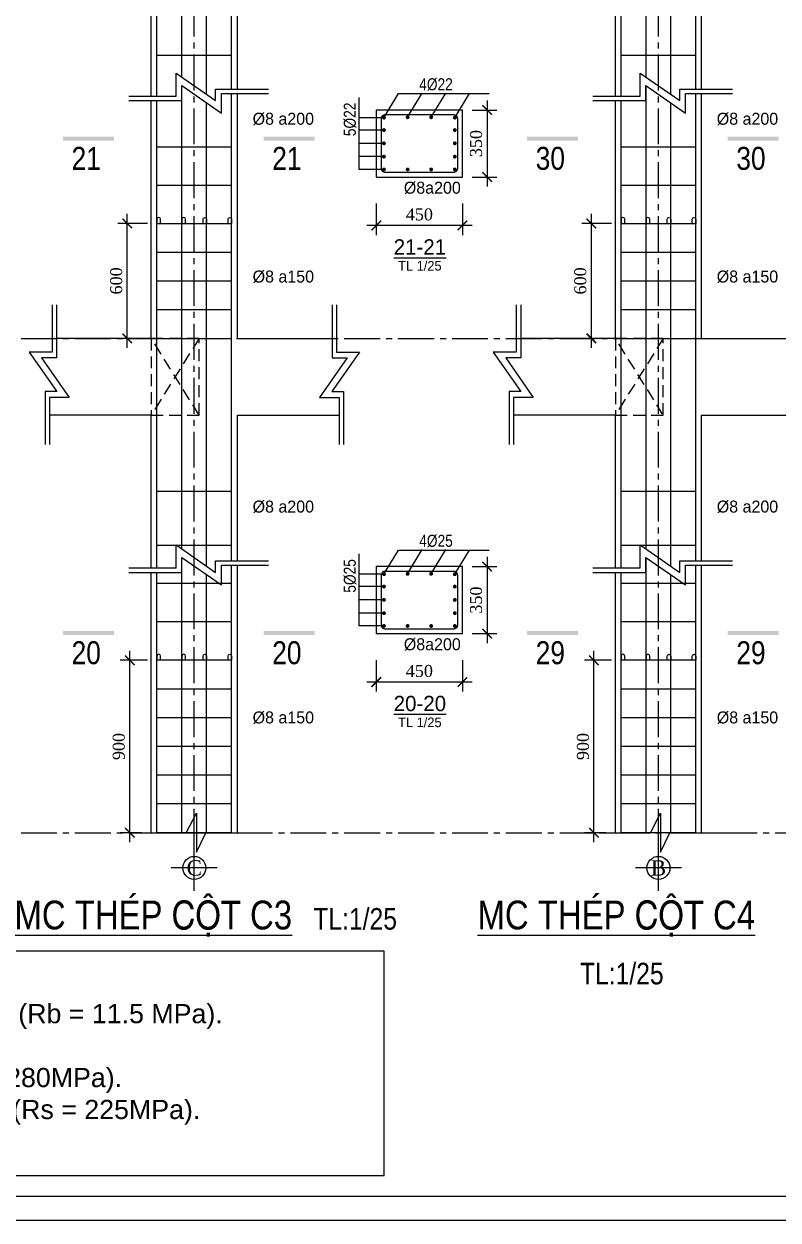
# Model space of a CAD drawing. Extents: x 394 to 12570, y -4198 to 1567.
# Drawn here: x 4931.5 to 5089, y -2086.6 to -1836.8 of the extents above; entities that cross this region are included whole.
import ezdxf
from ezdxf.enums import TextEntityAlignment as Align

# ---------------------------------------------------------------- set-up
doc = ezdxf.new("R2010")
doc.units = 0
doc.header["$MEASUREMENT"] = 0
doc.linetypes.add('CENTER2', pattern=[1.125, 0.75, -0.125, 0.125, -0.125])
doc.linetypes.add('HIDDEN', pattern=[0.375, 0.25, -0.125])
doc.layers.get('0').update_dxf_attribs({"linetype": 'CONTINUOUS'})
doc.layers.get('DEFPOINTS').update_dxf_attribs({"linetype": 'CONTINUOUS'})
for name, color, linetype in [('cot', 8, 'CONTINUOUS'), ('DAI', 3, 'CONTINUOUS'), ('DIM', 1, 'CONTINUOUS'), ('DUT', 9, 'CENTER2'), ('MOTAAR', 1, 'CONTINUOUS'), ('TEXT', 7, 'CONTINUOUS'), ('THEP', 6, 'CONTINUOUS'), ('TUONG', 7, 'CONTINUOUS')]:
    doc.layers.add(name, color=color, linetype=linetype)
doc.styles.add('DIM-NEW', font='')
doc.styles.add('style1', font='')
doc.styles.add('T1', font='romans.shx')
doc.styles.add('T2', font='')
doc.styles.get('DIM-NEW').set_extended_font_data('VNI-Helve-Condense')
doc.styles.get('style1').set_extended_font_data('VNI-Goudy')
doc.styles.get('T2').set_extended_font_data('VNI-Times')
doc.dimstyles.new('TL25', dxfattribs={"dimtxt": 2.5, "dimasz": 2, "dimexe": 2, "dimexo": 2, "dimgap": 1, "dimtad": 1, "dimdec": 0, "dimlfac": 25, "dimzin": 0, "dimdsep": 46, "dimtxsty": 'T2', "dimblk": 'ARCHTICK', "dimcen": 2.5, "dimdle": 2, "dimclrd": 1, "dimclre": 1, "dimclrt": 2, "dimadec": 0, "dimazin": 0, "dimtfac": 1, "dimtdec": 0, "dimtix": 1, "dimtofl": 0, "dimtmove": 0, "dimatfit": 0, "dimldrblk": 'ARCHTICK', "dimfxl": 1, "dimtolj": 1, "dimtzin": 0, "dimlwd": -1, "dimlwe": -1, "dimarcsym": 0})

# ---------------------------------------------------------------- blocks, each defined once
blk = doc.blocks.new('truc2')
at = {"layer": 'MOTAAR'}
for p, q in [((0, -15), (0, 0)), ((7.5, -7.5), (-7.5, -7.5))]:
    blk.add_line(p, q, dxfattribs=at)
blk.add_lwpolyline([(0, -3.5), (0, -1.84)], dxfattribs=at)
blk.add_circle((0, -7.5), 3.75, dxfattribs=at)
at = {"layer": 'TEXT', "style": 'T2'}
blk.add_attdef('1', text='', height=5, dxfattribs=at).set_placement((0, -7.5), align=Align.MIDDLE_CENTER)
blk = doc.blocks.new('_ARCHTICK')
at = {"color": 0, "linetype": 'ByBlock', "const_width": 0.15}
blk.add_lwpolyline([(-0.5, -0.5), (0.5, 0.5)], dxfattribs=at)
blk = doc.blocks.new('*D195')
at = {"layer": 'cot', "color": 1, "transparency": 16777216}
for p, q in [((5028.26, -1852.81), (5028.26, -1870.81)), ((5025.11, -1854.81), (5030.26, -1854.81)), ((5025.11, -1868.81), (5030.26, -1868.81))]:
    blk.add_line(p, q, dxfattribs=at)
at = {"layer": 'DEFPOINTS', "color": 0, "transparency": 16777216}
for p in [(5023.11, -1854.81), (5023.11, -1868.81), (5028.26, -1868.81)]:
    blk.add_point(p, dxfattribs=at)
at = {"layer": 'cot', "color": 1, "transparency": 16777216, "xscale": 2, "yscale": 2, "zscale": 2}
for p, rotation in [((5028.26, -1854.81), 90), ((5028.26, -1868.81), 270)]:
    blk.add_blockref('_ARCHTICK', p, dxfattribs=dict(at, rotation=rotation))
at = {"layer": 'cot', "color": 2, "lineweight": -2, "transparency": 16777216, "insert": (5025.96, -1861.81), "char_height": 2.5, "attachment_point": 5, "rotation": 90, "style": 'T2'}
blk.add_mtext('\\A1;350', dxfattribs=at)
blk = doc.blocks.new('*D194')
at = {"layer": 'cot', "color": 1, "transparency": 16777216}
for p, q in [((5005.11, -1874.33), (5005.11, -1880.92)), ((5023.11, -1874.33), (5023.11, -1880.92)), ((5025.11, -1878.92), (5003.11, -1878.92))]:
    blk.add_line(p, q, dxfattribs=at)
at = {"layer": 'DEFPOINTS', "color": 0, "transparency": 16777216}
for p in [(5005.11, -1872.33), (5023.11, -1872.33), (5005.11, -1878.92)]:
    blk.add_point(p, dxfattribs=at)
at = {"layer": 'cot', "color": 1, "transparency": 16777216, "xscale": 2, "yscale": 2, "zscale": 2, "rotation": 180}
blk.add_blockref('_ARCHTICK', (5005.11, -1878.92), dxfattribs=at)
at = {"layer": 'cot', "color": 1, "transparency": 16777216, "xscale": 2, "yscale": 2, "zscale": 2}
blk.add_blockref('_ARCHTICK', (5023.11, -1878.92), dxfattribs=at)
at = {"layer": 'cot', "color": 2, "lineweight": -2, "transparency": 16777216, "insert": (5014.11, -1876.62), "char_height": 2.5, "attachment_point": 5, "style": 'T2'}
blk.add_mtext('\\A1;450', dxfattribs=at)
blk = doc.blocks.new('*D193')
at = {"layer": 'cot', "color": 1, "transparency": 16777216}
for p, q in [((5005.11, -1969.64), (5005.11, -1976.23)), ((5023.11, -1969.64), (5023.11, -1976.23)), ((5025.11, -1974.23), (5003.11, -1974.23))]:
    blk.add_line(p, q, dxfattribs=at)
at = {"layer": 'DEFPOINTS', "color": 0, "transparency": 16777216}
for p in [(5005.11, -1967.64), (5023.11, -1967.64), (5005.11, -1974.23)]:
    blk.add_point(p, dxfattribs=at)
at = {"layer": 'cot', "color": 1, "transparency": 16777216, "xscale": 2, "yscale": 2, "zscale": 2, "rotation": 180}
blk.add_blockref('_ARCHTICK', (5005.11, -1974.23), dxfattribs=at)
at = {"layer": 'cot', "color": 1, "transparency": 16777216, "xscale": 2, "yscale": 2, "zscale": 2}
blk.add_blockref('_ARCHTICK', (5023.11, -1974.23), dxfattribs=at)
at = {"layer": 'cot', "color": 2, "lineweight": -2, "transparency": 16777216, "insert": (5014.11, -1971.93), "char_height": 2.5, "attachment_point": 5, "style": 'T2'}
blk.add_mtext('\\A1;450', dxfattribs=at)
blk = doc.blocks.new('*D192')
at = {"layer": 'cot', "color": 1, "transparency": 16777216}
for p, q in [((5025.11, -1950.12), (5030.26, -1950.12)), ((5028.26, -1948.12), (5028.26, -1966.12)), ((5025.11, -1964.12), (5030.26, -1964.12))]:
    blk.add_line(p, q, dxfattribs=at)
at = {"layer": 'DEFPOINTS', "color": 0, "transparency": 16777216}
for p in [(5023.11, -1950.12), (5023.11, -1964.12), (5028.26, -1964.12)]:
    blk.add_point(p, dxfattribs=at)
at = {"layer": 'cot', "color": 1, "transparency": 16777216, "xscale": 2, "yscale": 2, "zscale": 2}
for p, rotation in [((5028.26, -1950.12), 90), ((5028.26, -1964.12), 270)]:
    blk.add_blockref('_ARCHTICK', p, dxfattribs=dict(at, rotation=rotation))
at = {"layer": 'cot', "color": 2, "lineweight": -2, "transparency": 16777216, "insert": (5025.96, -1957.12), "char_height": 2.5, "attachment_point": 5, "rotation": 90, "style": 'T2'}
blk.add_mtext('\\A1;350', dxfattribs=at)
blk = doc.blocks.new('*D133')
at = {"layer": 'DEFPOINTS', "color": 0, "transparency": 16777216}
for p in [(4953.64, -1969.69), (4959.3, -1969.69), (4958.1, -2005.69)]:
    blk.add_point(p, dxfattribs=at)
at = {"layer": 'TUONG', "color": 1, "transparency": 16777216}
for p, q in [((4953.64, -2007.69), (4953.64, -1967.69)), ((4957.3, -1969.69), (4951.64, -1969.69)), ((4956.1, -2005.69), (4951.64, -2005.69))]:
    blk.add_line(p, q, dxfattribs=at)
at = {"layer": 'TUONG', "color": 1, "transparency": 16777216, "xscale": 2, "yscale": 2, "zscale": 2}
for p, rotation in [((4953.64, -1969.69), 90), ((4953.64, -2005.69), 270)]:
    blk.add_blockref('_ARCHTICK', p, dxfattribs=dict(at, rotation=rotation))
at = {"layer": 'TUONG', "color": 2, "transparency": 16777216, "insert": (4951.34, -1987.69), "char_height": 2.5, "attachment_point": 5, "rotation": 90, "style": 'T2'}
blk.add_mtext('\\A1;900', dxfattribs=at)
blk = doc.blocks.new('*D132')
at = {"layer": 'DEFPOINTS', "color": 0, "transparency": 16777216}
for p in [(4953.1, -1878.48), (4959.3, -1878.48), (4958.1, -1902.48)]:
    blk.add_point(p, dxfattribs=at)
at = {"layer": 'TUONG', "color": 1, "transparency": 16777216}
for p, q in [((4953.1, -1904.48), (4953.1, -1876.48)), ((4957.3, -1878.48), (4951.1, -1878.48)), ((4956.1, -1902.48), (4951.1, -1902.48))]:
    blk.add_line(p, q, dxfattribs=at)
at = {"layer": 'TUONG', "color": 1, "transparency": 16777216, "xscale": 2, "yscale": 2, "zscale": 2}
for p, rotation in [((4953.1, -1878.48), 90), ((4953.1, -1902.48), 270)]:
    blk.add_blockref('_ARCHTICK', p, dxfattribs=dict(at, rotation=rotation))
at = {"layer": 'TUONG', "color": 2, "transparency": 16777216, "insert": (4950.8, -1890.48), "char_height": 2.5, "attachment_point": 5, "rotation": 90, "style": 'T2'}
blk.add_mtext('\\A1;600', dxfattribs=at)
blk = doc.blocks.new('*D115')
at = {"layer": 'DEFPOINTS', "color": 0, "transparency": 16777216}
for p in [(5050.03, -1878.48), (5056.24, -1878.48), (5055.04, -1902.48)]:
    blk.add_point(p, dxfattribs=at)
at = {"layer": 'TUONG', "color": 1, "transparency": 16777216}
for p, q in [((5050.03, -1904.48), (5050.03, -1876.48)), ((5054.24, -1878.48), (5048.03, -1878.48)), ((5053.04, -1902.48), (5048.03, -1902.48))]:
    blk.add_line(p, q, dxfattribs=at)
at = {"layer": 'TUONG', "color": 1, "transparency": 16777216, "xscale": 2, "yscale": 2, "zscale": 2}
for p, rotation in [((5050.03, -1878.48), 90), ((5050.03, -1902.48), 270)]:
    blk.add_blockref('_ARCHTICK', p, dxfattribs=dict(at, rotation=rotation))
at = {"layer": 'TUONG', "color": 2, "transparency": 16777216, "insert": (5047.73, -1890.48), "char_height": 2.5, "attachment_point": 5, "rotation": 90, "style": 'T2'}
blk.add_mtext('\\A1;600', dxfattribs=at)
blk = doc.blocks.new('*D114')
at = {"layer": 'DEFPOINTS', "color": 0, "transparency": 16777216}
for p in [(5050.57, -1969.69), (5056.24, -1969.69), (5055.04, -2005.69)]:
    blk.add_point(p, dxfattribs=at)
at = {"layer": 'TUONG', "color": 1, "transparency": 16777216}
for p, q in [((5050.57, -2007.69), (5050.57, -1967.69)), ((5054.24, -1969.69), (5048.57, -1969.69)), ((5053.04, -2005.69), (5048.57, -2005.69))]:
    blk.add_line(p, q, dxfattribs=at)
at = {"layer": 'TUONG', "color": 1, "transparency": 16777216, "xscale": 2, "yscale": 2, "zscale": 2}
for p, rotation in [((5050.57, -1969.69), 90), ((5050.57, -2005.69), 270)]:
    blk.add_blockref('_ARCHTICK', p, dxfattribs=dict(at, rotation=rotation))
at = {"layer": 'TUONG', "color": 2, "transparency": 16777216, "insert": (5048.28, -1987.69), "char_height": 2.5, "attachment_point": 5, "rotation": 90, "style": 'T2'}
blk.add_mtext('\\A1;900', dxfattribs=at)

msp = doc.modelspace()

# ---------------------------------------------------------------- linework, layer by layer
at = {"layer": 'cot', "lineweight": -2, "ltscale": 10}
for p, q in [((5001.51, -1867.21), (5001.51, -1852.176)), ((5006.713, -1856.41), (5009.757, -1851.363)), ((5009.757, -1851.363), (5028.682, -1851.363)), ((5011.661, -1856.328), (5014.704, -1851.281)), ((5016.566, -1856.328), (5019.61, -1851.281)), ((5021.513, -1856.41), (5024.557, -1851.363)), ((5006.913, -1856.41), (5001.51, -1856.41)), ((5006.713, -1858.993), (5001.51, -1858.993)), ((5006.713, -1861.769), (5001.51, -1861.769)), ((5006.713, -1864.544), (5001.51, -1864.544)), ((5006.913, -1867.21), (5001.51, -1867.21)), ((5001.51, -1962.52), (5001.51, -1947.486)), ((5006.713, -1951.72), (5009.757, -1946.674)), ((5009.757, -1946.674), (5028.682, -1946.674)), ((5011.661, -1951.638), (5014.704, -1946.592)), ((5016.566, -1951.638), (5019.61, -1946.592)), ((5021.513, -1951.72), (5024.557, -1946.674)), ((5006.913, -1951.72), (5001.51, -1951.72)), ((5006.713, -1954.304), (5001.51, -1954.304)), ((5006.713, -1957.079), (5001.51, -1957.079)), ((5006.713, -1959.854), (5001.51, -1959.854)), ((5006.913, -1962.52), (5001.51, -1962.52))]:
    msp.add_line(p, q, dxfattribs=at)
at = {"layer": 'DAI'}
for p, q in [((4959.304, -1843.361), (4974.904, -1843.361)), ((5056.238, -1843.361), (5071.838, -1843.361)), ((4959.304, -1862.482), (4974.904, -1862.482)), ((5056.238, -1862.482), (5071.838, -1862.482)), ((4959.304, -1870.482), (4974.904, -1870.482)), ((5056.238, -1870.482), (5071.838, -1870.482)), ((4959.304, -1878.482), (4974.904, -1878.482)), ((5056.238, -1878.482), (5071.838, -1878.482)), ((4959.304, -1884.482), (4974.904, -1884.482)), ((5056.238, -1884.482), (5071.838, -1884.482)), ((4959.304, -1890.482), (4974.904, -1890.482)), ((5056.238, -1890.482), (5071.838, -1890.482)), ((4959.304, -1896.482), (4974.904, -1896.482)), ((5056.238, -1896.482), (5071.838, -1896.482)), ((4959.304, -1902.482), (4974.904, -1902.482)), ((5056.238, -1902.482), (5071.838, -1902.482)), ((4974.904, -1934.482), (4959.304, -1934.482)), ((5071.838, -1934.482), (5056.238, -1934.482)), ((4974.904, -1945.689), (4959.304, -1945.689)), ((5071.838, -1945.689), (5056.238, -1945.689)), ((4974.904, -1953.689), (4959.304, -1953.689)), ((5071.838, -1953.689), (5056.238, -1953.689)), ((4974.904, -1961.689), (4959.304, -1961.689)), ((5071.838, -1961.689), (5056.238, -1961.689)), ((4974.904, -1969.689), (4959.304, -1969.689)), ((5071.838, -1969.689), (5056.238, -1969.689)), ((4974.904, -1975.689), (4959.304, -1975.689)), ((5071.838, -1975.689), (5056.238, -1975.689)), ((4974.904, -1981.689), (4959.304, -1981.689)), ((5071.838, -1981.689), (5056.238, -1981.689)), ((4974.904, -1987.689), (4959.304, -1987.689)), ((5071.838, -1987.689), (5056.238, -1987.689)), ((4974.904, -1993.689), (4959.304, -1993.689)), ((5071.838, -1993.689), (5056.238, -1993.689)), ((4974.904, -1999.689), (4959.304, -1999.689)), ((5071.838, -1999.689), (5056.238, -1999.689)), ((4974.904, -2005.689), (4959.304, -2005.689)), ((5071.838, -2005.689), (5056.238, -2005.689))]:
    msp.add_line(p, q, dxfattribs=at)
for points in [[(5021.313, -1867.81, 0.4142136), (5022.113, -1867.01), (5022.113, -1856.61, 0.4142136), (5021.313, -1855.81), (5006.913, -1855.81, 0.4142136), (5006.113, -1856.61), (5006.113, -1867.01, 0.4142136), (5006.913, -1867.81)], [(5021.313, -1963.12, 0.4142136), (5022.113, -1962.32), (5022.113, -1951.92, 0.4142136), (5021.313, -1951.12), (5006.913, -1951.12, 0.4142136), (5006.113, -1951.92), (5006.113, -1962.32, 0.4142136), (5006.913, -1963.12)]]:
    msp.add_lwpolyline(points, format="xyb", close=True, dxfattribs=at)
at = {"layer": 'DUT', "linetype": 'CENTER2', "ltscale": 10}
for p, q in [((4967.104, -2008.223), (4967.104, -1251.602)), ((5064.038, -2008.223), (5064.038, -1251.602)), ((4717.178, -1902.482), (5201.385, -1902.482)), ((4717.178, -2005.689), (5201.385, -2005.689))]:
    msp.add_line(p, q, dxfattribs=at)
at = {"layer": 'DUT', "linetype": 'HIDDEN', "ltscale": 10}
for p, q in [((4968.104, -1902.482), (4958.104, -1918.482)), ((4968.104, -1918.482), (4958.104, -1902.482)), ((5065.038, -1918.482), (5055.038, -1902.482)), ((5065.038, -1902.482), (5055.038, -1918.482))]:
    msp.add_line(p, q, dxfattribs=at)
for points in [[(4958.104, -1918.482), (4968.104, -1918.482), (4968.104, -1902.482), (4958.104, -1902.482)], [(5055.038, -1918.482), (5065.038, -1918.482), (5065.038, -1902.482), (5055.038, -1902.482)]]:
    msp.add_lwpolyline(points, close=True, dxfattribs=at)
at = {"layer": 'TEXT', "ltscale": 10}
for points in [[(4950.333, -1861.188), (4950.333, -1860.348), (4939.689, -1861.188), (4939.689, -1860.348)], [(4992.232, -1861.188), (4992.232, -1860.348), (4981.588, -1861.188), (4981.588, -1860.348)], [(5047.267, -1861.188), (5047.267, -1860.348), (5036.623, -1861.188), (5036.623, -1860.348)], [(5089.166, -1861.188), (5089.166, -1860.348), (5078.522, -1861.188), (5078.522, -1860.348)], [(4950.333, -1964.395), (4950.333, -1963.555), (4939.689, -1964.395), (4939.689, -1963.555)], [(4992.232, -1964.395), (4992.232, -1963.555), (4981.588, -1964.395), (4981.588, -1963.555)], [(5047.267, -1964.395), (5047.267, -1963.555), (5036.623, -1964.395), (5036.623, -1963.555)], [(5089.166, -1964.395), (5089.166, -1963.555), (5078.522, -1964.395), (5078.522, -1963.555)]]:
    msp.add_trace(points, dxfattribs=at)
at = {"layer": 'THEP', "ltscale": 10}
msp.add_lwpolyline([(5269.142, -2081.552), (5269.142, -1250.552), (4685.142, -1250.552), (4685.142, -2081.552)], close=True, dxfattribs=at)
for points in [[(4964.526, -1847.945), (4964.526, -1773.819)], [(4974.904, -1850.433), (4974.904, -1819.361), (4973.904, -1803.361), (4973.904, -1775.265)], [(5061.46, -1847.945), (5061.46, -1773.819)], [(5071.838, -1850.433), (5071.838, -1819.361), (5070.838, -1803.361), (5070.838, -1775.265)], [(4959.304, -1851.907), (4959.304, -1819.361), (4960.304, -1803.361), (4960.304, -1776.738)], [(4969.682, -1851.541), (4969.682, -1777.415)], [(5056.238, -1851.907), (5056.238, -1819.361), (5057.238, -1803.361), (5057.238, -1776.738)], [(5066.617, -1851.541), (5066.617, -1777.415)], [(4964.526, -1946.451), (4964.526, -1849.712)], [(5061.46, -1946.451), (5061.46, -1849.712)], [(4959.304, -1950.413), (4959.304, -1852.824)], [(4974.904, -1948.939), (4974.904, -1851.351)], [(5056.238, -1950.413), (5056.238, -1852.824)], [(5071.838, -1948.939), (5071.838, -1851.351)], [(4969.682, -1950.047), (4969.682, -1853.308)], [(5066.617, -1950.047), (5066.617, -1853.308)], [(4964.526, -2005.689), (4964.526, -1948.218)], [(4974.904, -2005.689), (4974.904, -1949.857)], [(5061.46, -2005.689), (5061.46, -1948.218)], [(5071.838, -2005.689), (5071.838, -1949.857)], [(4959.304, -2005.689), (4959.304, -1951.33)], [(4969.682, -2005.689), (4969.682, -1951.814)], [(5056.238, -2005.689), (5056.238, -1951.33)], [(5066.617, -2005.689), (5066.617, -1951.814)]]:
    msp.add_lwpolyline(points, dxfattribs=at)
at = {"layer": 'THEP', "const_width": 0.4}
for points in [[(5006.713, -1856.21, -1), (5006.713, -1856.61, -1)], [(5011.661, -1856.128, -1), (5011.661, -1856.528, -1)], [(5016.566, -1856.128, 1), (5016.566, -1856.528, 1)], [(5021.513, -1856.21, 1), (5021.513, -1856.61, 1)], [(5006.713, -1859.193, 1), (5006.713, -1858.793, 1)], [(5021.513, -1859.193, -1), (5021.513, -1858.793, -1)], [(5006.713, -1861.969, 1), (5006.713, -1861.569, 1)], [(5021.513, -1861.969, -1), (5021.513, -1861.569, -1)], [(5006.713, -1864.744, 1), (5006.713, -1864.344, 1)], [(5021.513, -1864.744, -1), (5021.513, -1864.344, -1)], [(5006.713, -1867.41, 1), (5006.713, -1867.01, 1)], [(5011.661, -1867.41, 1), (5011.661, -1867.01, 1)], [(5016.566, -1867.41, -1), (5016.566, -1867.01, -1)], [(5021.513, -1867.41, -1), (5021.513, -1867.01, -1)], [(5006.713, -1951.52, -1), (5006.713, -1951.92, -1)], [(5011.661, -1951.438, -1), (5011.661, -1951.838, -1)], [(5016.566, -1951.438, 1), (5016.566, -1951.838, 1)], [(5021.513, -1951.52, 1), (5021.513, -1951.92, 1)], [(5006.713, -1954.504, 1), (5006.713, -1954.104, 1)], [(5021.513, -1954.504, -1), (5021.513, -1954.104, -1)], [(5006.713, -1957.279, 1), (5006.713, -1956.879, 1)], [(5021.513, -1957.279, -1), (5021.513, -1956.879, -1)], [(5006.713, -1960.054, 1), (5006.713, -1959.654, 1)], [(5021.513, -1960.054, -1), (5021.513, -1959.654, -1)], [(5006.713, -1962.72, 1), (5006.713, -1962.32, 1)], [(5011.661, -1962.72, 1), (5011.661, -1962.32, 1)], [(5016.566, -1962.72, -1), (5016.566, -1962.32, -1)], [(5021.513, -1962.72, -1), (5021.513, -1962.32, -1)]]:
    msp.add_lwpolyline(points, format="xyb", close=True, dxfattribs=at)
at = {"layer": 'THEP', "ltscale": 10}
for points in [[(4960.054, -1878.49), (4960.054, -1877.589, 1), (4959.304, -1877.589), (4959.304, -1878.482)], [(4965.276, -1878.49), (4965.276, -1877.589, 1), (4964.526, -1877.589), (4964.526, -1878.482)], [(4968.932, -1878.49), (4968.932, -1877.589, -1), (4969.682, -1877.589), (4969.682, -1878.482)], [(4974.154, -1878.49), (4974.154, -1877.589, -1), (4974.904, -1877.589), (4974.904, -1878.482)], [(5056.988, -1878.49), (5056.988, -1877.589, 1), (5056.238, -1877.589), (5056.238, -1878.482)], [(5062.21, -1878.49), (5062.21, -1877.589, 1), (5061.46, -1877.589), (5061.46, -1878.482)], [(5065.867, -1878.49), (5065.867, -1877.589, -1), (5066.617, -1877.589), (5066.617, -1878.482)], [(5071.088, -1878.49), (5071.088, -1877.589, -1), (5071.838, -1877.589), (5071.838, -1878.482)], [(4960.054, -1969.697), (4960.054, -1968.795, 1), (4959.304, -1968.795), (4959.304, -1969.689)], [(4965.276, -1969.697), (4965.276, -1968.795, 1), (4964.526, -1968.795), (4964.526, -1969.689)], [(4968.932, -1969.697), (4968.932, -1968.795, -1), (4969.682, -1968.795), (4969.682, -1969.689)], [(4974.154, -1969.697), (4974.154, -1968.795, -1), (4974.904, -1968.795), (4974.904, -1969.689)], [(5056.988, -1969.697), (5056.988, -1968.795, 1), (5056.238, -1968.795), (5056.238, -1969.689)], [(5062.21, -1969.697), (5062.21, -1968.795, 1), (5061.46, -1968.795), (5061.46, -1969.689)], [(5065.867, -1969.697), (5065.867, -1968.795, -1), (5066.617, -1968.795), (5066.617, -1969.689)], [(5071.088, -1969.697), (5071.088, -1968.795, -1), (5071.838, -1968.795), (5071.838, -1969.689)]]:
    msp.add_lwpolyline(points, format="xyb", dxfattribs=at)
at = {"layer": 'TUONG'}
for p, q in [((4958.104, -1851.907), (4958.104, -1827.361)), ((4976.104, -1850.433), (4976.104, -1827.361)), ((5055.038, -1851.907), (5055.038, -1827.361)), ((5073.038, -1850.433), (5073.038, -1827.361)), ((4958.104, -1902.482), (4958.104, -1852.824)), ((4976.104, -1902.482), (4976.104, -1851.351)), ((5055.038, -1902.482), (5055.038, -1852.824)), ((5073.038, -1902.482), (5073.038, -1851.351)), ((4958.104, -1902.482), (4938.338, -1902.482)), ((4976.104, -1902.482), (4995.87, -1902.482)), ((5055.038, -1902.482), (5035.272, -1902.482)), ((5073.038, -1902.482), (5092.804, -1902.482)), ((4958.104, -1918.482), (4936.865, -1918.482)), ((4958.104, -1950.413), (4958.104, -1918.482)), ((4976.104, -1948.939), (4976.104, -1918.482)), ((4976.104, -1918.482), (4997.343, -1918.482)), ((5055.038, -1918.482), (5033.799, -1918.482)), ((5055.038, -1950.413), (5055.038, -1918.482)), ((5073.038, -1948.939), (5073.038, -1918.482)), ((5073.038, -1918.482), (5094.277, -1918.482)), ((4976.104, -2005.689), (4976.104, -1949.857)), ((5073.038, -2005.689), (5073.038, -1949.857)), ((4958.104, -2005.689), (4958.104, -1951.33)), ((5055.038, -2005.689), (5055.038, -1951.33))]:
    msp.add_line(p, q, dxfattribs=at)
for points in [[(5274.142, -2086.552), (5274.142, -1245.552), (4680.142, -1245.552), (4680.142, -2086.552)], [(4788.431, -2077.217), (5006.737, -2077.217), (5006.737, -2030.427), (4788.431, -2030.427)]]:
    msp.add_lwpolyline(points, close=True, dxfattribs=at)
for points in [[(4953.414, -1851.907), (4963.297, -1851.907), (4963.297, -1847.088), (4971.565, -1852.853), (4971.565, -1850.433), (4982.568, -1850.433)], [(5050.348, -1851.907), (5060.231, -1851.907), (5060.231, -1847.088), (5068.499, -1852.853), (5068.499, -1850.433), (5079.502, -1850.433)], [(4953.414, -1852.824), (4964.497, -1852.824), (4964.497, -1849.691), (4972.765, -1855.457), (4972.765, -1851.351), (4982.568, -1851.351)], [(5050.348, -1852.824), (5061.431, -1852.824), (5061.431, -1849.691), (5069.699, -1855.457), (5069.699, -1851.351), (5079.502, -1851.351)], [(5023.113, -1854.81), (5023.113, -1854.81), (5005.113, -1854.81), (5005.113, -1868.81), (5023.113, -1868.81), (5023.113, -1868.81)], [(5023.113, -1868.81), (5023.113, -1854.81)], [(4937.421, -1895.457), (4937.421, -1905.34), (4932.602, -1905.34), (4938.368, -1913.608), (4935.948, -1913.608), (4935.948, -1924.611)], [(4938.338, -1895.457), (4938.338, -1906.54), (4935.206, -1906.54), (4940.972, -1914.808), (4936.865, -1914.808), (4936.865, -1924.611)], [(4995.87, -1895.457), (4995.87, -1906.54), (4999.002, -1906.54), (4993.237, -1914.808), (4997.343, -1914.808), (4997.343, -1924.611)], [(4996.787, -1895.457), (4996.787, -1905.34), (5001.606, -1905.34), (4995.84, -1913.608), (4998.261, -1913.608), (4998.261, -1924.611)], [(5034.355, -1895.457), (5034.355, -1905.34), (5029.536, -1905.34), (5035.302, -1913.608), (5032.882, -1913.608), (5032.882, -1924.611)], [(5035.272, -1895.457), (5035.272, -1906.54), (5032.14, -1906.54), (5037.906, -1914.808), (5033.799, -1914.808), (5033.799, -1924.611)], [(4953.414, -1950.413), (4963.297, -1950.413), (4963.297, -1945.594), (4971.565, -1951.36), (4971.565, -1948.939), (4982.568, -1948.939)], [(5050.348, -1950.413), (5060.231, -1950.413), (5060.231, -1945.594), (5068.499, -1951.36), (5068.499, -1948.939), (5079.502, -1948.939)], [(4953.414, -1951.33), (4964.497, -1951.33), (4964.497, -1948.197), (4972.765, -1953.963), (4972.765, -1949.857), (4982.568, -1949.857)], [(5023.113, -1950.12), (5023.113, -1950.12), (5005.113, -1950.12), (5005.113, -1964.12), (5023.113, -1964.12), (5023.113, -1964.12)], [(5023.113, -1964.12), (5023.113, -1950.12)], [(5050.348, -1951.33), (5061.431, -1951.33), (5061.431, -1948.197), (5069.699, -1953.963), (5069.699, -1949.857), (5079.502, -1949.857)], [(4954.695, -2005.689), (4965.43, -2005.689), (4967.554, -2001.623), (4967.554, -2009.755), (4969.501, -2005.689), (4980.671, -2005.689)], [(5051.629, -2005.689), (5062.364, -2005.689), (5064.488, -2001.623), (5064.488, -2009.755), (5066.435, -2005.689), (5077.605, -2005.689)]]:
    msp.add_lwpolyline(points, dxfattribs=at)

# ---------------------------------------------------------------- block references
at = {"layer": 'DIM', "ltscale": 10, "xscale": 0.6400000000000001, "yscale": 0.6400000000000001, "zscale": 0.6400000000000001}
for p, values in [((4967.104, -2008.223), {'1': 'C'}), ((5064.038, -2008.223), {'1': 'B'})]:
    msp.add_blockref('truc2', p, dxfattribs=at).add_auto_attribs(values)

# ---------------------------------------------------------------- texts
at = {"layer": 'TEXT', "style": 'DIM-NEW'}
for s, p in [('4%%25422', (5014.08, -1850.679)), ('4%%25425', (5014.08, -1945.99))]:
    e = msp.add_text(s, height=2.5, dxfattribs=at)
    e.set_placement(p)
    e.dxf.unprotected_set("ltscale", 0)
at = {"layer": 'TEXT', "ltscale": 10}
for s, height, style, p in [('%%2548 a200', 2.5, 'style1', (4979.286, -1857.882)), ('%%2548 a200', 2.5, 'style1', (5076.221, -1857.882)), ('21', 4.8, 'DIM-NEW', (4941.473, -1867.299)), ('21', 4.8, 'DIM-NEW', (4983.372, -1867.299)), ('30', 4.8, 'DIM-NEW', (5038.407, -1867.299)), ('30', 4.8, 'DIM-NEW', (5080.306, -1867.299)), ('%%2548a200', 2.5, 'style1', (5010.864, -1872.282)), ('%%2548 a150', 2.5, 'style1', (4979.286, -1890.821)), ('%%2548 a150', 2.5, 'style1', (5076.221, -1890.821)), ('%%2548 a200', 2.5, 'style1', (4979.286, -1938.847)), ('%%2548 a200', 2.5, 'style1', (5076.221, -1938.847)), ('%%2548a200', 2.5, 'style1', (5010.864, -1967.592)), ('20', 4.8, 'DIM-NEW', (4941.473, -1970.506)), ('20', 4.8, 'DIM-NEW', (4983.372, -1970.506)), ('29', 4.8, 'DIM-NEW', (5038.407, -1970.506)), ('29', 4.8, 'DIM-NEW', (5080.306, -1970.506)), ('%%2548 a150', 2.5, 'style1', (4979.286, -1982.868)), ('%%2548 a150', 2.5, 'style1', (5076.221, -1982.868))]:
    msp.add_text(s, height=height, dxfattribs=dict(at, style=style)).set_placement(p)
at = {"layer": 'TEXT', "style": 'DIM-NEW'}
for s, p in [('5%%25422', (5000.826, -1860.27)), ('5%%25425', (5000.826, -1955.58))]:
    e = msp.add_text(s, height=2.5, rotation=90, dxfattribs=at)
    e.set_placement(p)
    e.dxf.unprotected_set("ltscale", 0)
for s, height, p in [('%%UMC THEÙP COÄT C3', 6, (4929.545, -2025.863)), ('%%UMC THEÙP COÄT C4', 6, (5026.249, -2025.863)), ('TL:1/25', 4.5, (4991.959, -2025.919)), ('TL:1/25', 4.5, (5047.649, -2037.34))]:
    msp.add_text(s, height=height, dxfattribs=at).set_placement(p)
at = {"layer": 'TEXT', "char_height": 3.2, "width": 20.69333, "attachment_point": 5, "line_spacing_factor": 0.85, "style": 'T1'}
for s, insert in [('{\\fVNI-Aptima|b0|i0|c0|p2;\\L21-21\\P\\H0.625x;\\lTL 1/25}', (5014.218, -1885.079)), ('{\\fVNI-Aptima|b0|i0|c0|p2;\\L20-20\\P\\H0.625x;\\lTL 1/25}', (5014.218, -1980.39))]:
    msp.add_mtext(s, dxfattribs=dict(at, insert=insert))
at = {"layer": 'TEXT', "color": 7, "linetype": 'Continuous', "ltscale": 50, "insert": (4797.217, -2034.788), "char_height": 4, "width": 365.48335, "attachment_point": 1}
msp.add_mtext('{\\fVNI-Helve|b1|i0|c0|p2;\\LGHI CHUÙ\\fVNI-Helve|b0|i0|c0|p2;\\l :\\P-BT DAÀM CAÁP ÑOÄ BEÀN B20 (#250) COÙ CÖÔØNG ÑOÄ (Rb = 11.5 MPa).\\P-CHIEÀU DAØY LÔÙP BAÛO VEÄ 4cm.\\P- COÁT THEÙP CHÒU LÖÏC CII  COÙ CÖÔØNG ÑOÄ (Rs = 280MPa).\\P- COÁT THEÙP ÑAI TRONG DAÀM CI  COÙ CÖÔØNG ÑOÄ (Rs = 225MPa).}', dxfattribs=at)

# ---------------------------------------------------------------- dimensions: what is measured, and where the dimension line sits
at = {"layer": 'cot', "lineweight": -2, "ltscale": 10}
for base, p1, p2, picture, middle in [((5028.262, -1868.81), (5023.113, -1854.81), (5023.113, -1868.81), '*D195', (5025.962, -1861.81)), ((5028.262, -1964.12), (5023.113, -1950.12), (5023.113, -1964.12), '*D192', (5025.962, -1957.12))]:
    dim = msp.add_linear_dim(base=base, p1=p1, p2=p2, angle=90, dimstyle='TL25', dxfattribs=at)
    dim.commit()
    dim.dimension.update_dxf_attribs({"geometry": picture, "text_midpoint": middle})
for base, p1, p2, picture, middle in [((5005.113, -1878.919), (5023.113, -1872.333), (5005.113, -1872.333), '*D194', (5014.113, -1876.619)), ((5005.113, -1974.23), (5023.113, -1967.643), (5005.113, -1967.643), '*D193', (5014.113, -1971.93))]:
    dim = msp.add_linear_dim(base=base, p1=p1, p2=p2, dimstyle='TL25', dxfattribs=at)
    dim.commit()
    dim.dimension.update_dxf_attribs({"geometry": picture, "text_midpoint": middle})
at = {"layer": 'TUONG'}
for base, p1, p2, picture, middle in [((4953.095, -1878.482), (4958.104, -1902.482), (4959.304, -1878.482), '*D132', (4950.801, -1890.482)), ((5050.029, -1878.482), (5055.038, -1902.482), (5056.238, -1878.482), '*D115', (5047.735, -1890.482)), ((4953.636, -1969.689), (4958.104, -2005.689), (4959.304, -1969.689), '*D133', (4951.341, -1987.689)), ((5050.57, -1969.689), (5055.038, -2005.689), (5056.238, -1969.689), '*D114', (5048.275, -1987.689))]:
    dim = msp.add_linear_dim(base=base, p1=p1, p2=p2, angle=90, dimstyle='TL25', dxfattribs=at)
    dim.commit()
    dim.dimension.update_dxf_attribs({"geometry": picture, "text_midpoint": middle})

doc.saveas('drawing.dxf')
